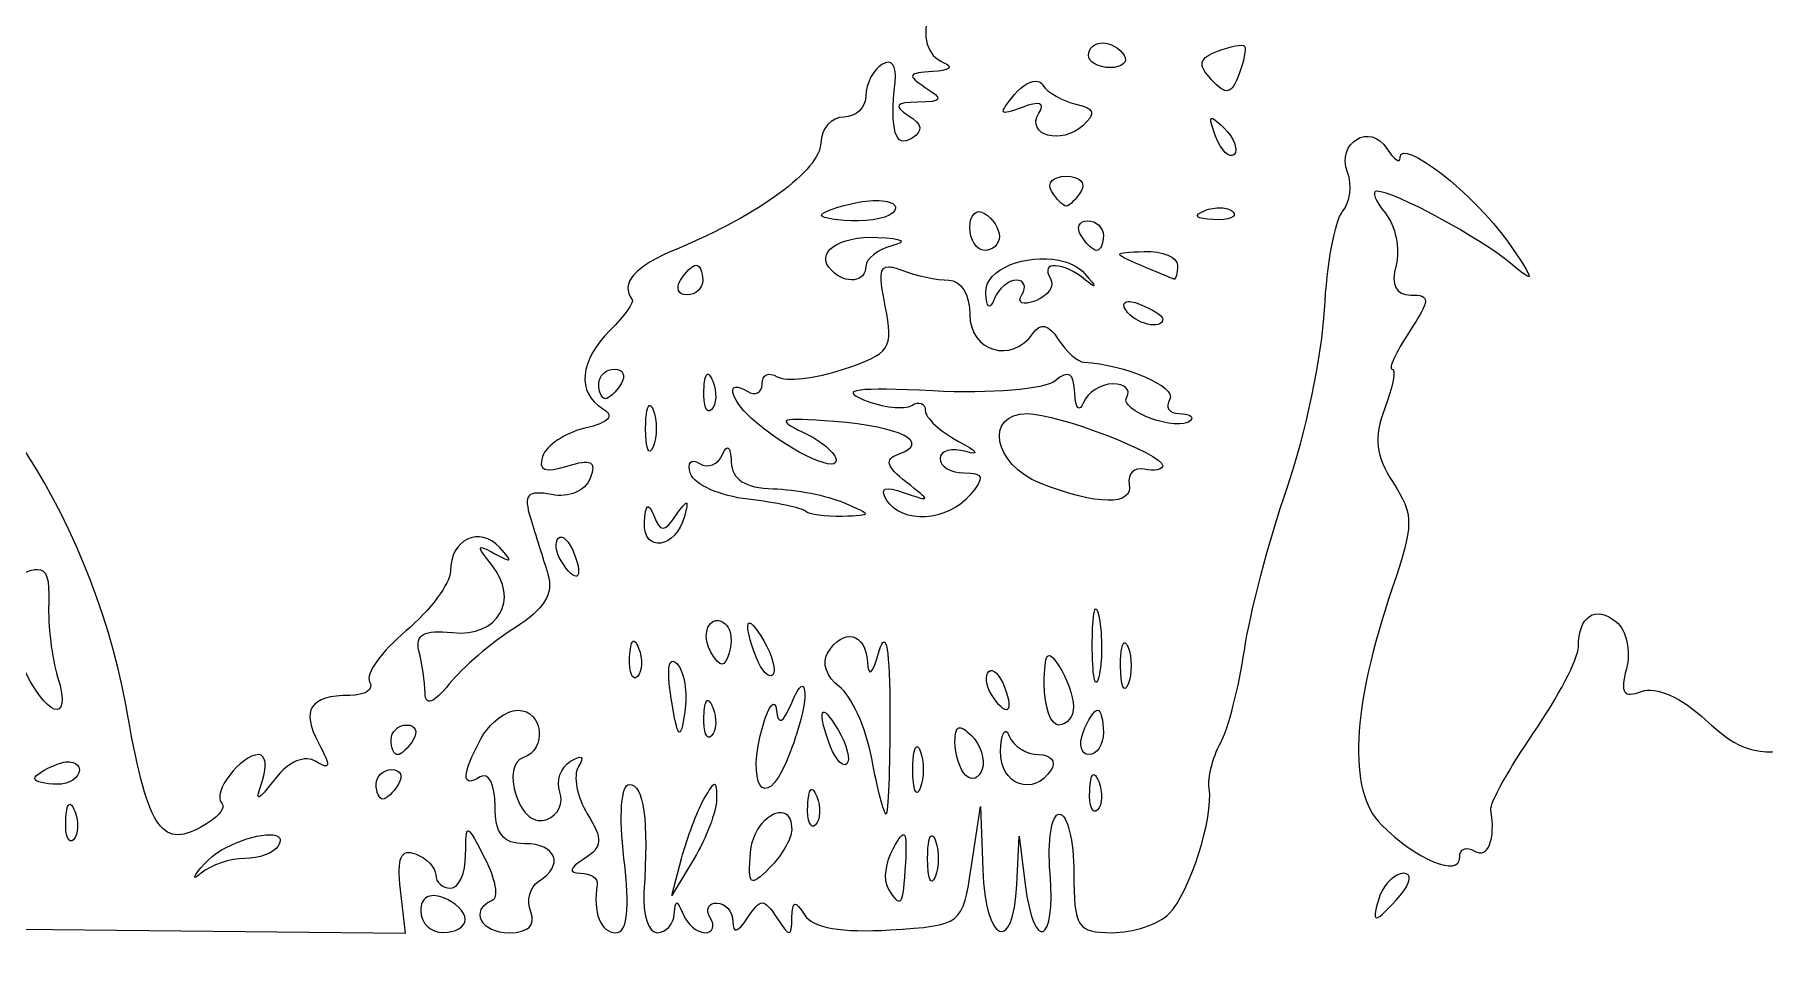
# Model space of a CAD drawing. Header units: millimetres. Extents: x 3 to 110, y 3 to 41.
# Drawn here: x 85.44 to 97.29, y 2.87 to 9.18 of the extents above; entities that cross this region are included whole.
import ezdxf

# ---------------------------------------------------------------- set-up
doc = ezdxf.new("R2010")
doc.units = ezdxf.units.MM
doc.layers.add('1', color=7, linetype='CONTINUOUS')

msp = doc.modelspace()

# ---------------------------------------------------------------- linework, layer by layer
at = {"layer": '1', "color": 7}
for points in [[(92.755596, 9.126449)], [(93.728124, 9.103714)], [(92.312208, 8.862385)], [(93.499736, 8.607102)], [(92.50755, 8.212297)], [(91.264195, 8.042281)], [(91.948406, 7.958048)], [(93.565882, 7.996288)], [(92.653785, 7.907404)], [(91.217707, 7.793718)], [(89.973321, 7.602515)], [(91.292637, 7.592696)], [(92.455347, 7.637654)], [(93.040843, 7.697082)], [(92.914743, 7.350851)], [(89.414707, 6.891448)], [(90.046716, 6.852689)], [(89.659128, 6.641335)], [(92.240876, 6.586558)], [(90.19348, 6.350397)], [(89.906143, 5.973676)], [(89.030241, 5.733897)], [(85.461995, 5.51944)], [(92.714242, 5.245557)], [(90.109237, 5.169592)], [(90.329899, 5.144787)], [(89.538743, 5.023865)], [(91.045623, 5.056419)], [(92.910086, 5.015597)], [(89.806422, 4.888989)], [(92.378354, 4.922061)], [(91.976822, 4.819742)], [(90.692669, 4.716391)], [(90.046716, 4.617688)], [(90.837872, 4.535006)], [(92.721491, 4.554643)], [(87.99207, 4.452839)], [(91.770633, 4.433202)], [(92.096705, 4.407881)], [(91.487952, 4.30453)], [(85.705888, 4.197043)], [(87.890761, 4.14795)], [(90.098892, 4.046665)], [(92.687889, 4.10971)], [(90.757783, 4.007906)], [(85.677472, 3.906621)], [(90.58673, 3.844092)], [(87.095981, 3.69578)], [(91.399608, 3.697849)], [(91.589261, 3.694748)], [(94.816433, 3.436883)], [(88.128992, 3.27255)]]:
    msp.add_lwpolyline(points, close=True, dxfattribs=at)
for points in [[(92.166476, 7.500711), (92.165946, 7.500711)], [(91.847124, 6.027418), (91.846595, 6.027418)], [(92.73181, 5.188195), (92.732339, 5.188195)], [(84.474439, 4.002223), (84.467216, 3.063263), (86.225767, 3.04466), (87.983789, 3.026054), (87.949155, 3.324229)], [(91.859004, 3.487524), (91.921022, 3.893701), (91.935495, 3.462204)], [(92.169069, 3.360403), (92.185605, 3.690613), (92.22643, 3.360403)], [(89.959377, 3.538684), (89.806422, 3.284438), (89.873599, 3.538684)]]:
    msp.add_lwpolyline(points, dxfattribs=at)
for points in [[(85.721922, 9.335224), (87.001471, 9.092562), (88.051152, 9.493767), (89.113426, 10.631265)], [(91.923086, 10.002365), (91.539229, 9.50275), (91.434692, 9.085227), (91.669351, 8.990541)], [(92.659473, 9.041701), (92.659473, 9.088267), (92.702997, 9.126449), (92.755596, 9.126449)], [(92.755596, 9.126449), (92.808169, 9.126449), (92.874606, 9.088267), (92.903392, 9.041701)], [(91.335526, 8.85825), (91.347432, 8.971023), (91.311158, 9.019706), (91.245594, 8.979172)], [(92.807772, 8.956952), (92.726413, 8.956952), (92.659473, 8.995134), (92.659473, 9.041701)], [(92.903392, 9.041701), (92.932152, 8.995134), (92.889131, 8.956952), (92.807772, 8.956952)], [(93.502302, 8.873754), (93.405809, 8.978328), (93.414646, 9.019976), (93.542625, 9.06909)], [(93.542625, 9.06909), (93.631948, 9.10337), (93.715159, 9.119007), (93.728124, 9.103714)], [(93.728124, 9.103714), (93.741035, 9.088429), (93.723256, 9.000357), (93.688357, 8.908377)], [(91.245594, 8.979172), (91.185164, 8.941826), (91.136057, 8.845237), (91.136057, 8.764717)], [(91.59286, 8.929563), (91.423765, 8.921591), (91.415404, 8.903522), (91.542218, 8.82156)], [(91.669351, 8.990541), (91.739201, 8.962355), (91.70462, 8.934828), (91.59286, 8.929563)], [(93.688357, 8.908377), (93.636552, 8.7718), (93.602341, 8.765381), (93.502302, 8.873754)], [(91.136057, 8.764717), (91.136057, 8.684194), (91.067424, 8.618471), (90.983604, 8.618471)], [(91.451281, 8.472744), (91.33542, 8.401693), (91.300046, 8.522779), (91.335526, 8.85825)], [(91.542218, 8.82156), (91.668636, 8.739857), (91.660143, 8.722921), (91.491577, 8.720275)], [(92.204708, 8.684101), (92.04744, 8.623755), (92.040058, 8.636735), (92.153564, 8.773501)], [(92.153564, 8.773501), (92.208174, 8.839305), (92.270589, 8.872021), (92.312208, 8.862385)], [(92.312208, 8.862385), (92.326072, 8.859173), (92.337581, 8.851111), (92.345783, 8.838096)], [(92.345783, 8.838096), (92.378671, 8.786034), (92.481409, 8.726746), (92.573695, 8.706321)], [(91.491577, 8.720275), (91.338622, 8.717933), (91.322191, 8.695589), (91.425961, 8.62984)], [(92.31996, 8.64431), (92.364357, 8.716137), (92.324273, 8.729985), (92.204708, 8.684101)], [(92.573695, 8.706321), (92.700087, 8.678338), (92.712046, 8.642424), (92.622273, 8.560078)], [(90.983604, 8.618471), (90.899784, 8.618471), (90.829141, 8.538496), (90.826495, 8.440706)], [(91.425961, 8.62984), (91.522057, 8.568952), (91.529677, 8.521189), (91.451281, 8.472744)], [(92.622273, 8.560078), (92.47453, 8.424564), (92.226774, 8.493532), (92.31996, 8.64431)], [(93.529687, 8.487214), (93.502117, 8.559615), (93.491163, 8.598535), (93.499736, 8.607102)], [(93.499736, 8.607102), (93.508282, 8.615672), (93.536354, 8.593854), (93.586545, 8.544057)], [(93.586545, 8.544057), (93.655972, 8.475139), (93.68759, 8.392922), (93.656316, 8.36164)], [(94.433529, 8.239684), (94.355503, 8.443008), (94.588045, 8.583544), (94.702742, 8.402466)], [(90.826495, 8.440706), (90.821997, 8.254913), (90.403189, 7.946203), (89.840526, 7.714134)], [(93.656316, 8.36164), (93.625016, 8.330359), (93.567839, 8.387014), (93.529687, 8.487214)], [(94.792674, 8.340969), (94.795557, 8.485404), (95.305012, 8.087525), (95.5275, 7.766845)], [(94.702742, 8.402466), (94.751504, 8.325459), (94.792674, 8.29777), (94.792674, 8.340969)], [(92.405738, 8.110493), (92.37121, 8.166373), (92.417142, 8.212297), (92.50755, 8.212297)], [(92.50755, 8.212297), (92.598037, 8.212297), (92.643386, 8.166373), (92.608832, 8.110493)], [(94.398365, 7.970449), (94.450383, 8.033216), (94.466231, 8.154432), (94.433529, 8.239684)], [(92.50755, 8.008692), (92.486224, 8.008692), (92.440293, 8.054613), (92.405738, 8.110493)], [(92.608832, 8.110493), (92.574304, 8.054613), (92.528981, 8.008692), (92.50755, 8.008692)], [(94.634532, 8.110493), (94.596961, 8.110493), (94.623102, 8.042085), (94.692423, 7.958564)], [(95.550254, 7.615434), (95.342107, 7.79035), (94.749996, 8.110493), (94.634532, 8.110493)], [(90.831152, 7.946163), (90.831152, 7.967586), (90.945187, 8.007306), (91.084887, 8.034013)], [(91.084887, 7.907404), (90.945187, 7.907404), (90.831152, 7.924732), (90.831152, 7.946163)], [(91.084887, 8.034013), (91.154737, 8.047363), (91.218157, 8.049343), (91.264195, 8.042281)], [(91.339125, 7.994738), (91.339125, 7.946608), (91.224587, 7.907404), (91.084887, 7.907404)], [(91.264195, 8.042281), (91.310232, 8.035219), (91.339125, 8.018804), (91.339125, 7.994738)], [(91.847124, 7.862446), (91.847124, 7.949558), (91.892526, 7.992584), (91.948406, 7.958048)], [(91.948406, 7.958048), (92.004286, 7.923512), (92.050191, 7.852498), (92.050191, 7.799918)], [(93.514711, 7.915157), (93.396363, 7.92003), (93.37218, 7.944216), (93.453222, 7.976651)], [(93.453222, 7.976651), (93.489893, 7.991327), (93.530586, 7.997741), (93.565882, 7.996288)], [(93.648035, 7.968899), (93.681795, 7.935143), (93.621814, 7.910738), (93.514711, 7.915157)], [(93.565882, 7.996288), (93.601177, 7.994836), (93.631154, 7.985779), (93.648035, 7.968899)], [(94.275387, 7.297625), (94.291183, 7.604962), (94.346348, 7.907682), (94.398365, 7.970449)], [(94.692423, 7.958564), (94.761744, 7.875041), (94.794579, 7.715087), (94.765289, 7.603031)], [(91.948406, 7.704316), (91.892526, 7.704316), (91.847124, 7.77533), (91.847124, 7.862446)], [(92.608832, 7.805603), (92.574304, 7.861483), (92.594597, 7.907404), (92.653785, 7.907404)], [(92.653785, 7.907404), (92.712945, 7.907404), (92.761258, 7.861483), (92.761258, 7.805603)], [(89.840526, 7.714134), (89.551866, 7.59508), (89.449076, 7.478158), (89.535621, 7.366869)], [(90.901425, 7.565825), (90.779743, 7.687494), (90.943573, 7.805545), (91.217707, 7.793718)], [(91.313301, 7.735841), (91.215511, 7.710285), (91.135528, 7.646547), (91.135528, 7.594763)], [(91.217707, 7.793718), (91.389713, 7.786302), (91.425167, 7.765075), (91.313301, 7.735841)], [(92.050191, 7.799918), (92.050191, 7.747334), (92.004286, 7.704316), (91.948406, 7.704316)], [(92.716306, 7.704316), (92.691673, 7.704316), (92.643386, 7.749723), (92.608832, 7.805603)], [(92.761258, 7.805603), (92.761258, 7.749723), (92.740912, 7.704316), (92.716306, 7.704316)], [(93.040843, 7.697082), (93.166573, 7.701011), (93.269258, 7.658395), (93.269258, 7.602515)], [(95.5275, 7.766845), (95.720989, 7.487919), (95.723715, 7.469676), (95.550254, 7.615434)], [(89.865847, 7.500711), (89.900402, 7.556591), (89.948714, 7.602515), (89.973321, 7.602515)], [(89.973321, 7.602515), (89.998006, 7.602515), (90.0183, 7.556591), (90.0183, 7.500711)], [(91.135528, 7.594763), (91.135528, 7.486744), (90.997469, 7.469768), (90.901425, 7.565825)], [(91.268349, 7.321395), (91.227788, 7.524246), (91.226624, 7.594694), (91.292637, 7.592696)], [(91.292637, 7.592696), (91.314624, 7.592029), (91.344099, 7.583478), (91.38204, 7.568926)], [(91.956661, 7.412862), (91.948539, 7.581457), (92.238098, 7.680493), (92.455347, 7.637654)], [(92.639841, 7.50123), (92.487732, 7.627177), (92.323188, 7.634241), (92.399018, 7.511564)], [(92.455347, 7.637654), (92.527764, 7.623375), (92.592031, 7.593072), (92.634655, 7.544637)], [(93.015522, 7.602515), (92.821636, 7.685835), (92.822721, 7.690282), (93.040843, 7.697082)], [(93.243937, 7.507948), (93.229967, 7.511874), (93.127282, 7.55449), (93.015522, 7.602515)], [(93.269258, 7.602515), (93.269258, 7.546635), (93.25796, 7.504032), (93.243937, 7.507948)], [(94.765289, 7.603031), (94.7292, 7.46504), (94.761903, 7.39891), (94.866572, 7.39891)], [(89.910297, 7.399426), (89.851189, 7.399426), (89.831319, 7.444831), (89.865847, 7.500711)], [(90.0183, 7.500711), (90.0183, 7.444831), (89.969458, 7.399426), (89.910297, 7.399426)], [(91.38204, 7.568926), (91.479301, 7.531607), (91.623684, 7.500711), (91.702926, 7.500711)], [(91.702926, 7.500711), (91.786164, 7.500711), (91.847124, 7.40095), (91.847124, 7.264034)], [(92.165946, 7.500711), (92.111495, 7.500423), (92.044238, 7.443778), (92.016087, 7.374106)], [(92.203173, 7.400461), (92.237199, 7.455491), (92.22053, 7.500375), (92.166476, 7.500711)], [(92.399018, 7.511564), (92.429921, 7.46154), (92.384624, 7.393306), (92.298238, 7.360151)], [(92.634655, 7.544637), (92.717179, 7.450792), (92.719137, 7.435581), (92.639841, 7.50123)], [(89.535621, 7.366869), (89.549591, 7.348909), (89.480985, 7.253821), (89.383195, 7.156031)], [(92.016087, 7.374106), (91.983569, 7.293495), (91.961688, 7.307523), (91.956661, 7.412862)], [(92.298238, 7.360151), (92.208227, 7.325631), (92.16764, 7.342948), (92.203173, 7.400461)], [(92.91424, 7.296591), (92.896434, 7.325393), (92.897704, 7.343731), (92.914743, 7.350851)], [(92.914743, 7.350851), (92.931808, 7.357969), (92.964617, 7.353727), (93.009834, 7.336381)], [(94.866572, 7.39891), (95.001721, 7.39891), (95.000265, 7.367348), (94.854692, 7.145178)], [(86.067626, 4.592883), (85.83601, 5.902484), (84.907456, 7.268839), (84.344741, 7.127609)], [(90.981541, 6.890413), (91.3033, 6.996599), (91.326372, 7.031394), (91.268349, 7.321395)], [(91.847124, 7.264034), (91.847124, 7.012505), (92.135916, 6.926317), (92.278606, 7.135359)], [(93.167975, 7.236128), (93.167975, 7.15384), (92.973904, 7.20005), (92.91424, 7.296591)], [(93.009834, 7.336381), (93.096538, 7.303102), (93.167975, 7.258089), (93.167975, 7.236128)], [(94.019588, 6.078062), (94.144419, 6.441281), (94.259512, 6.990286), (94.275387, 7.297625)], [(89.383195, 7.156031), (89.174889, 6.947727), (89.154066, 6.731881), (89.331522, 6.622214)], [(92.278606, 7.135359), (92.33102, 7.212131), (92.385444, 7.199343), (92.452754, 7.094537)], [(94.854692, 7.145178), (94.763252, 7.005478), (94.711076, 6.890932), (94.738937, 6.890932)], [(92.452754, 7.094537), (92.506597, 7.010717), (92.58658, 6.940073), (92.630528, 6.937956)], [(89.306704, 6.789644), (89.306704, 6.845524), (89.355519, 6.891448), (89.414707, 6.891448)], [(89.414707, 6.891448), (89.473788, 6.891448), (89.493711, 6.845524), (89.459157, 6.789644)], [(90.424461, 6.789644), (90.424461, 6.852128), (90.471372, 6.874464), (90.528336, 6.839254)], [(90.528336, 6.839254), (90.585328, 6.804043), (90.789189, 6.826929), (90.981541, 6.890413)], [(92.565943, 6.726084), (92.560043, 6.866418), (92.524747, 6.888548), (92.431059, 6.810832)], [(92.630528, 6.937956), (92.9049, 6.924624), (93.267802, 6.768261), (93.216526, 6.685258)], [(94.738937, 6.890932), (94.766771, 6.890932), (94.743752, 6.770491), (94.687766, 6.623248)], [(89.351656, 6.687843), (89.326944, 6.687843), (89.306704, 6.733764), (89.306704, 6.789644)], [(89.459157, 6.789644), (89.424628, 6.733764), (89.376263, 6.687843), (89.351656, 6.687843)], [(90.026052, 6.747271), (90.028486, 6.806451), (90.036027, 6.842008), (90.046716, 6.852689)], [(90.046716, 6.852689), (90.057405, 6.863373), (90.071322, 6.849289), (90.087541, 6.808766)], [(90.087541, 6.808766), (90.116989, 6.735423), (90.11302, 6.647706), (90.07926, 6.613945)], [(90.352124, 6.554001), (90.197661, 6.695268), (90.176229, 6.829491), (90.32265, 6.739003)], [(90.32265, 6.739003), (90.37853, 6.704467), (90.424461, 6.727168), (90.424461, 6.789644)], [(91.59286, 6.741586), (91.076552, 6.767639), (90.946748, 6.751023), (91.119521, 6.681642)], [(92.431059, 6.810832), (92.359965, 6.751843), (91.991057, 6.721504), (91.59286, 6.741586)], [(92.826372, 6.789644), (92.743902, 6.789644), (92.653573, 6.73237), (92.625368, 6.66252)], [(92.92096, 6.699728), (92.951573, 6.749256), (92.908843, 6.789644), (92.826372, 6.789644)], [(89.627616, 6.484755), (89.627616, 6.58953), (89.640766, 6.64818), (89.659128, 6.641335)], [(89.659128, 6.641335), (89.665267, 6.639052), (89.671722, 6.629341), (89.678787, 6.611879)], [(90.07926, 6.613945), (90.045472, 6.580185), (90.021554, 6.640168), (90.026052, 6.747271)], [(91.119521, 6.681642), (91.25041, 6.629066), (91.399, 6.611538), (91.44972, 6.642885)], [(91.44972, 6.642885), (91.500441, 6.674231), (91.542218, 6.658382), (91.542218, 6.607744)], [(92.625368, 6.66252), (92.596555, 6.591059), (92.570441, 6.619033), (92.565943, 6.726084)], [(93.358131, 6.539531), (93.274734, 6.456135), (92.863546, 6.606825), (92.92096, 6.699728)], [(93.216526, 6.685258), (93.183003, 6.631016), (93.211605, 6.586558), (93.280105, 6.586558)], [(89.331522, 6.622214), (89.417008, 6.569379), (89.378723, 6.525625), (89.212142, 6.486305)], [(89.678787, 6.611879), (89.706991, 6.542029), (89.706991, 6.427481), (89.678787, 6.357631)], [(90.932434, 6.26513), (90.932434, 6.173126), (90.572575, 6.352381), (90.352124, 6.554001)], [(90.91849, 6.532298), (90.544979, 6.562386), (90.511297, 6.55084), (90.704046, 6.45995)], [(91.358783, 6.308537), (91.586827, 6.389762), (91.379579, 6.495153), (90.91849, 6.532298)], [(91.542218, 6.607744), (91.542218, 6.557105), (91.644903, 6.462019), (91.770633, 6.395871)], [(92.329247, 6.109068), (92.00762, 6.236166), (91.942824, 6.586558), (92.240876, 6.586558)], [(92.240876, 6.586558), (92.44868, 6.586558), (93.167975, 6.309503), (93.167975, 6.229475)], [(93.280105, 6.586558), (93.348606, 6.586558), (93.383796, 6.565249), (93.358131, 6.539531)], [(94.687766, 6.623248), (94.61027, 6.419432), (94.62387, 6.297946), (94.744599, 6.113719)], [(89.212142, 6.486305), (89.077152, 6.454436), (88.946315, 6.367724), (88.921709, 6.293551)], [(89.678787, 6.357631), (89.650582, 6.287781), (89.627616, 6.345055), (89.627616, 6.484755)], [(90.704046, 6.45995), (90.829776, 6.400668), (90.932434, 6.312943), (90.932434, 6.26513)], [(91.770633, 6.395871), (91.896363, 6.329717), (91.919064, 6.298195), (91.821274, 6.326108)], [(88.921709, 6.293551), (88.889562, 6.197182), (88.937875, 6.178222), (89.091227, 6.22689)], [(89.091227, 6.22689), (89.255269, 6.27897), (89.292284, 6.259148), (89.247781, 6.143173)], [(89.935088, 6.174695), (89.910032, 6.249924), (89.937046, 6.280944), (89.996075, 6.244461)], [(89.996075, 6.244461), (90.054442, 6.208395), (90.125376, 6.236272), (90.153687, 6.306471)], [(90.153687, 6.306471), (90.169191, 6.34497), (90.183082, 6.359155), (90.19348, 6.350397)], [(90.19348, 6.350397), (90.203878, 6.341637), (90.210731, 6.309977), (90.213112, 6.256346)], [(91.409927, 6.118887), (91.274169, 6.22441), (91.260676, 6.273591), (91.358783, 6.308537)], [(91.821274, 6.326108), (91.723484, 6.354024), (91.643501, 6.332691), (91.643501, 6.278565)], [(91.643501, 6.278565), (91.643501, 6.22444), (91.717716, 6.179865), (91.808362, 6.179865)], [(90.32937, 5.999515), (90.137362, 6.021425), (89.959959, 6.100324), (89.935088, 6.174695)], [(90.213112, 6.256346), (90.218642, 6.133923), (90.308574, 6.076265), (90.500952, 6.071344)], [(91.808362, 6.179865), (91.943379, 6.179865), (91.950708, 6.152235), (91.847124, 6.027418)], [(93.040843, 6.205702), (92.970993, 6.219672), (92.925009, 6.173751), (92.939031, 6.103901)], [(93.167975, 6.229475), (93.167975, 6.202275), (93.110693, 6.191732), (93.040843, 6.205702)], [(88.983198, 6.031553), (88.818178, 6.063308), (88.789682, 6.030984), (88.839027, 5.871356)], [(89.247781, 6.143173), (89.214391, 6.056138), (89.10144, 6.008773), (88.983198, 6.031553)], [(90.500952, 6.071344), (90.654622, 6.067417), (90.871315, 6.024801), (90.983075, 5.976777)], [(91.277133, 5.994345), (91.226359, 6.076509), (91.264168, 6.091693), (91.398576, 6.044473)], [(91.398576, 6.044473), (91.583864, 5.979412), (91.584367, 5.983283), (91.409927, 6.118887)], [(92.939031, 6.103901), (92.969141, 5.953438), (92.717496, 5.95565), (92.329247, 6.109068)], [(93.726589, 4.963918), (93.762916, 5.213492), (93.894758, 5.714842), (94.019588, 6.078062)], [(94.744599, 6.113719), (94.8884, 5.894086), (94.887818, 5.827258), (94.739439, 5.390765)], [(89.619864, 5.841384), (89.625262, 5.966717), (89.645873, 5.982116), (89.682914, 5.888927)], [(89.834838, 5.888927), (89.875002, 5.946178), (89.897729, 5.974782), (89.906143, 5.973676)], [(89.906143, 5.973676), (89.914583, 5.97257), (89.909027, 5.942058), (89.892702, 5.881691)], [(90.721085, 5.917349), (90.697802, 5.940603), (90.521378, 5.977607), (90.32937, 5.999515)], [(90.983075, 5.976777), (91.182941, 5.89089), (91.183021, 5.889221), (90.97482, 5.882209)], [(91.846595, 6.027418), (91.695888, 5.845832), (91.380135, 5.827697), (91.277133, 5.994345)], [(88.629742, 5.668786), (88.490227, 5.819908), (88.290758, 5.724629), (88.290758, 5.507039)], [(88.839027, 5.871356), (88.872946, 5.761652), (88.926868, 5.587961), (88.958936, 5.485335)], [(89.892702, 5.881691), (89.833065, 5.661158), (89.610604, 5.628289), (89.619864, 5.841384)], [(89.682914, 5.888927), (89.729428, 5.772), (89.752923, 5.772), (89.834838, 5.888927)], [(90.97482, 5.882209), (90.858404, 5.878283), (90.744368, 5.894092), (90.721085, 5.917349)], [(88.57238, 5.551997), (88.464695, 5.684886), (88.468293, 5.697099), (88.595637, 5.625895)], [(89.048841, 5.577317), (89.012064, 5.636914), (89.003624, 5.707264), (89.030241, 5.733897)], [(89.030241, 5.733897), (89.056885, 5.76053), (89.105674, 5.712125), (89.138746, 5.625895)], [(88.595637, 5.625895), (88.714593, 5.559392), (88.721949, 5.568906), (88.629742, 5.668786)], [(89.138746, 5.625895), (89.207459, 5.446864), (89.149039, 5.415218), (89.048841, 5.577317)], [(85.37672, 5.498252), (85.411539, 5.511616), (85.439453, 5.519318), (85.461995, 5.51944)], [(85.461995, 5.51944), (85.529596, 5.51981), (85.546688, 5.454535), (85.540524, 5.288448)], [(88.290758, 5.507039), (88.290758, 5.422909), (88.153651, 5.238429), (87.985853, 5.097245)], [(88.304701, 5.085875), (88.619793, 5.053607), (88.767669, 5.310821), (88.57238, 5.551997)], [(88.958936, 5.485335), (88.99992, 5.354176), (88.932187, 5.24512), (88.730521, 5.117398)], [(94.739439, 5.390765), (94.460251, 4.569454), (94.433185, 4.001006), (94.662446, 3.771745)], [(85.540524, 5.288448), (85.534941, 5.136233), (85.562246, 4.908782), (85.60151, 4.783052)], [(92.685296, 5.011461), (92.686143, 5.179101), (92.698076, 5.266043), (92.714242, 5.245557)], [(92.714242, 5.245557), (92.719639, 5.238728), (92.725725, 5.219791), (92.73181, 5.188195)], [(96.013274, 4.987691), (96.013274, 5.199977), (96.130908, 5.277351), (96.273201, 5.159255)], [(87.985853, 5.097245), (87.818054, 4.956058), (87.7064, 4.799216), (87.737806, 4.748429)], [(88.075255, 4.960818), (88.047289, 5.071987), (88.109386, 5.105878), (88.304701, 5.085875)], [(88.730521, 5.117398), (88.572724, 5.01746), (88.370953, 4.845105), (88.282477, 4.734477)], [(90.077196, 4.947382), (90.013643, 5.050215), (90.045684, 5.163004), (90.109237, 5.169592)], [(90.109237, 5.169592), (90.13043, 5.171788), (90.155248, 5.162337), (90.181071, 5.136519)], [(90.181071, 5.136519), (90.214673, 5.102758), (90.223219, 5.017457), (90.199671, 4.946866)], [(90.386229, 4.913793), (90.337202, 5.041539), (90.319951, 5.122115), (90.329899, 5.144787)], [(90.329899, 5.144787), (90.339847, 5.16746), (90.376968, 5.132529), (90.43687, 5.029548)], [(91.227523, 4.960818), (91.273376, 5.12351), (91.29986, 4.968588), (91.29986, 4.52932)], [(92.732339, 5.188195), (92.756152, 5.061814), (92.755146, 4.879157), (92.729746, 4.782018)], [(96.273201, 5.159255), (96.342442, 5.101806), (96.373583, 4.957476), (96.342442, 4.838345)], [(89.518053, 4.918445), (89.520513, 4.977624), (89.528054, 5.013181), (89.538743, 5.023865)], [(89.538743, 5.023865), (89.549406, 5.034546), (89.563349, 5.020463), (89.579568, 4.979939)], [(89.579568, 4.979939), (89.609016, 4.906597), (89.605048, 4.818879), (89.571287, 4.785119)], [(90.43687, 5.029548), (90.497142, 4.927567), (90.523521, 4.822655), (90.497327, 4.796488)], [(90.871977, 4.945316), (90.926137, 5.032916), (90.99215, 5.068291), (91.045623, 5.056419)], [(91.045623, 5.056419), (91.099068, 5.044548), (91.140185, 4.98576), (91.145873, 4.884853)], [(92.729746, 4.782018), (92.704346, 4.684881), (92.685296, 4.787942), (92.685296, 5.011461)], [(92.879103, 4.859017), (92.879103, 4.963791), (92.891724, 5.022442), (92.910086, 5.015597)], [(92.910086, 5.015597), (92.916224, 5.013313), (92.923209, 5.003603), (92.930247, 4.986141)], [(92.930247, 4.986141), (92.958452, 4.916291), (92.958452, 4.802258), (92.930247, 4.732408)], [(95.707337, 4.399613), (95.87585, 4.644543), (96.013274, 4.909282), (96.013274, 4.987691)], [(85.60151, 4.783052), (85.708745, 4.439671), (85.516394, 4.508135), (85.356056, 4.870386)], [(88.117641, 4.670914), (88.115419, 4.746619), (88.096422, 4.876998), (88.075255, 4.960818)], [(89.571287, 4.785119), (89.5375, 4.751358), (89.513555, 4.811341), (89.518053, 4.918445)], [(89.802797, 4.633708), (89.777688, 4.785132), (89.780016, 4.876646), (89.806422, 4.888989)], [(89.806422, 4.888989), (89.815206, 4.893103), (89.826424, 4.888094), (89.840526, 4.874003)], [(89.840526, 4.874003), (89.891829, 4.822814), (89.916726, 4.672864), (89.895824, 4.540689)], [(90.199671, 4.946866), (90.165276, 4.843742), (90.141199, 4.843811), (90.077196, 4.947382)], [(90.497327, 4.796488), (90.47116, 4.770328), (90.421074, 4.822991), (90.386229, 4.913793)], [(90.952093, 4.716906), (90.868378, 4.778279), (90.83221, 4.880958), (90.871977, 4.945316)], [(91.145873, 4.884853), (91.152302, 4.772098), (91.182147, 4.799737), (91.227523, 4.960818)], [(92.356631, 4.732408), (92.35724, 4.841271), (92.363087, 4.902681), (92.378354, 4.922061)], [(92.378354, 4.922061), (92.39362, 4.94144), (92.418015, 4.918394), (92.456379, 4.859017)], [(92.456379, 4.859017), (92.510566, 4.775197), (92.55663, 4.649813), (92.55663, 4.579964)], [(92.930247, 4.732408), (92.902043, 4.662558), (92.879103, 4.719317), (92.879103, 4.859017)], [(93.562759, 4.327784), (93.616443, 4.428093), (93.690236, 4.714345), (93.726589, 4.963918)], [(87.737806, 4.748429), (87.769186, 4.697642), (87.708146, 4.655928), (87.602419, 4.655928)], [(91.99492, 4.662646), (91.958143, 4.722243), (91.950205, 4.793109), (91.976822, 4.819742)], [(91.976822, 4.819742), (92.003466, 4.846375), (92.052282, 4.797451), (92.085354, 4.711221)], [(96.342442, 4.838345), (96.298654, 4.670885), (96.322122, 4.635653), (96.446317, 4.683318)], [(87.602419, 4.655928), (87.328681, 4.655928), (87.265711, 4.558064), (87.390038, 4.325715)], [(88.282477, 4.734477), (88.176432, 4.601866), (88.120287, 4.580165), (88.117641, 4.670914)], [(89.895824, 4.540689), (89.863836, 4.337317), (89.849575, 4.351573), (89.802797, 4.633708)], [(90.046716, 4.617688), (90.057405, 4.628369), (90.071322, 4.614288), (90.087541, 4.573762)], [(90.431711, 4.452839), (90.472642, 4.592539), (90.513652, 4.638463), (90.523177, 4.554643)], [(90.71746, 4.655928), (90.718863, 4.572108), (90.662083, 4.367953), (90.591387, 4.20221)], [(90.627555, 4.605284), (90.65568, 4.670737), (90.677561, 4.707781), (90.692669, 4.716391)], [(90.692669, 4.716391), (90.707777, 4.724997), (90.716137, 4.705019), (90.71746, 4.655928)], [(91.175321, 4.22443), (91.136136, 4.43398), (91.035701, 4.655534), (90.952093, 4.716906)], [(92.085354, 4.711221), (92.154067, 4.532193), (92.095118, 4.500546), (91.99492, 4.662646)], [(92.456379, 4.452839), (92.400499, 4.452839), (92.356631, 4.578739), (92.356631, 4.732408)], [(96.446317, 4.683318), (96.542599, 4.720259), (96.718705, 4.641577), (96.885552, 4.486947)], [(86.582848, 3.752107), (86.305195, 3.603509), (86.217247, 3.746845), (86.067626, 4.592883)], [(88.499011, 4.357756), (88.556876, 4.465841), (88.670911, 4.554124), (88.752746, 4.554124)], [(88.752746, 4.554124), (88.927107, 4.554124), (88.95539, 4.284229), (88.786851, 4.228047)], [(90.07926, 4.378944), (90.045472, 4.345183), (90.021554, 4.405164), (90.026052, 4.512267)], [(90.026052, 4.512267), (90.028486, 4.571447), (90.036027, 4.607007), (90.046716, 4.617688)], [(90.087541, 4.573762), (90.116989, 4.500419), (90.11302, 4.412705), (90.07926, 4.378944)], [(90.523177, 4.554643), (90.535401, 4.446825), (90.565775, 4.461528), (90.627555, 4.605284)], [(90.894202, 4.30453), (90.845175, 4.432273), (90.827924, 4.512334), (90.837872, 4.535006)], [(90.837872, 4.535006), (90.84782, 4.557678), (90.884968, 4.52275), (90.944843, 4.419767)], [(91.29986, 4.52932), (91.300443, 4.152133), (91.288325, 3.843058), (91.273508, 3.843058)], [(92.55663, 4.579964), (92.557503, 4.510114), (92.512259, 4.452839), (92.456379, 4.452839)], [(92.622775, 4.402198), (92.654922, 4.486018), (92.699531, 4.554643), (92.721491, 4.554643)], [(92.721491, 4.554643), (92.743425, 4.554643), (92.761258, 4.486018), (92.761258, 4.402198)], [(87.88457, 4.351038), (87.88457, 4.406918), (87.932883, 4.452839), (87.99207, 4.452839)], [(87.99207, 4.452839), (88.051152, 4.452839), (88.071577, 4.406918), (88.037023, 4.351038)], [(90.591387, 4.20221), (90.440204, 3.847397), (90.312834, 4.047242), (90.431711, 4.452839)], [(90.944843, 4.419767), (91.005115, 4.317786), (91.031494, 4.212873), (91.0053, 4.186706)], [(91.745312, 4.337603), (91.745312, 4.394782), (91.752747, 4.426437), (91.770633, 4.433202)], [(91.770633, 4.433202), (91.788519, 4.439967), (91.816988, 4.421978), (91.858475, 4.380492)], [(92.057944, 4.275074), (92.061277, 4.369371), (92.077126, 4.418597), (92.096705, 4.407881)], [(92.096705, 4.407881), (92.10324, 4.40431), (92.110331, 4.394337), (92.117395, 4.376875)], [(92.663098, 4.249751), (92.608885, 4.249751), (92.590602, 4.318378), (92.622775, 4.402198)], [(92.761258, 4.402198), (92.761258, 4.318378), (92.717205, 4.249751), (92.663098, 4.249751)], [(95.414338, 3.873032), (95.40685, 3.917572), (95.538824, 4.154683), (95.707337, 4.399613)], [(96.885552, 4.486947), (97.116903, 4.272529), (97.228689, 4.239321), (97.545977, 4.29006)], [(87.390038, 4.325715), (87.473488, 4.16968), (87.469598, 4.141539), (87.371438, 4.20221)], [(87.929523, 4.249751), (87.904811, 4.249751), (87.88457, 4.295158), (87.88457, 4.351038)], [(88.037023, 4.351038), (88.002495, 4.295158), (87.954129, 4.249751), (87.929523, 4.249751)], [(88.494857, 4.097306), (88.364577, 4.016701), (88.366296, 4.109768), (88.499011, 4.357756)], [(91.0053, 4.186706), (90.979133, 4.160547), (90.929047, 4.213728), (90.894202, 4.30453)], [(91.456441, 4.14795), (91.456441, 4.252725), (91.46959, 4.311375), (91.487952, 4.30453)], [(91.487952, 4.30453), (91.494091, 4.302247), (91.500547, 4.292536), (91.507611, 4.275074)], [(91.507611, 4.275074), (91.535816, 4.205224), (91.535816, 4.090676), (91.507611, 4.020826)], [(91.81921, 4.107641), (91.778465, 4.148386), (91.745312, 4.25192), (91.745312, 4.337603)], [(91.858475, 4.380492), (91.920652, 4.318325), (91.953804, 4.214794), (91.932373, 4.150532)], [(92.405738, 4.14795), (92.286781, 3.955476), (92.049742, 4.042122), (92.057944, 4.275074)], [(92.117395, 4.376875), (92.1456, 4.307025), (92.235929, 4.249751), (92.318399, 4.249751)], [(93.485766, 4.019791), (93.474362, 4.089009), (93.509076, 4.227478), (93.562759, 4.327784)], [(85.445962, 4.086455), (85.445962, 4.108416), (85.514594, 4.152474), (85.598414, 4.18464)], [(85.598414, 4.18464), (85.640324, 4.200721), (85.678265, 4.20428), (85.705888, 4.197043)], [(85.705888, 4.197043), (85.73351, 4.189804), (85.750867, 4.17191), (85.750867, 4.144849)], [(86.979194, 4.249751), (86.85603, 4.249751), (86.655714, 3.988255), (86.725458, 3.918506)], [(87.004011, 4.071985), (87.037799, 4.169775), (87.026475, 4.249751), (86.979194, 4.249751)], [(87.371438, 4.20221), (87.294735, 4.249616), (87.184298, 4.204113), (87.093414, 4.087487)], [(87.782759, 4.046665), (87.782759, 4.102545), (87.831574, 4.14795), (87.890761, 4.14795)], [(87.890761, 4.14795), (87.949843, 4.14795), (87.969766, 4.102545), (87.935211, 4.046665)], [(88.786851, 4.228047), (88.718218, 4.205147), (88.69938, 4.101386), (88.74084, 3.9707)], [(89.04056, 3.993436), (89.012329, 4.066979), (89.045084, 4.162052), (89.113426, 4.204277)], [(89.113426, 4.204277), (89.19124, 4.252373), (89.211507, 4.23848), (89.167692, 4.167587)], [(89.167692, 4.167587), (89.129248, 4.105347), (89.156421, 3.959831), (89.228149, 3.844092)], [(91.273508, 3.843058), (91.258585, 3.843058), (91.214532, 4.01488), (91.175321, 4.22443)], [(91.507611, 4.020826), (91.479406, 3.950976), (91.456441, 4.00825), (91.456441, 4.14795)], [(91.932373, 4.150532), (91.910968, 4.086265), (91.859956, 4.066895), (91.81921, 4.107641)], [(92.318399, 4.249751), (92.400764, 4.249751), (92.440293, 4.20383), (92.405738, 4.14795)], [(85.598414, 4.046665), (85.514594, 4.046665), (85.445962, 4.064495), (85.445962, 4.086455)], [(85.750867, 4.144849), (85.750867, 4.090723), (85.682234, 4.046665), (85.598414, 4.046665)], [(87.093414, 4.087487), (86.964192, 3.921657), (86.951439, 3.919477), (87.004011, 4.071985)], [(87.827738, 3.944861), (87.803026, 3.944861), (87.782759, 3.990785), (87.782759, 4.046665)], [(87.935211, 4.046665), (87.900683, 3.990785), (87.852344, 3.944861), (87.827738, 3.944861)], [(88.596669, 3.899903), (88.596669, 4.047363), (88.552483, 4.132919), (88.494857, 4.097306)], [(89.479291, 3.538168), (89.444208, 3.834448), (89.459527, 4.046146), (89.515989, 4.046146)], [(89.515989, 4.046146), (89.615922, 4.046146), (89.648228, 3.80242), (89.615737, 3.309759)], [(90.027084, 3.944861), (90.065422, 4.012594), (90.087065, 4.046665), (90.098892, 4.046665)], [(90.098892, 4.046665), (90.110745, 4.046665), (90.112862, 4.012594), (90.112862, 3.944861)], [(92.667728, 4.004289), (92.670189, 4.063468), (92.6772, 4.099026), (92.687889, 4.10971)], [(92.687889, 4.10971), (92.698578, 4.120391), (92.713025, 4.105791), (92.729244, 4.065268)], [(92.729244, 4.065268), (92.758692, 3.991925), (92.754723, 3.904724), (92.720962, 3.870963)], [(85.677472, 3.906621), (85.688161, 3.917302), (85.702607, 3.902705), (85.718826, 3.862179)], [(86.725458, 3.918506), (86.757711, 3.886264), (86.693523, 3.811342), (86.582848, 3.752107)], [(88.74084, 3.9707), (88.782433, 3.839705), (88.86694, 3.773525), (88.951184, 3.805852)], [(88.951184, 3.805852), (89.028759, 3.835565), (89.068791, 3.919892), (89.04056, 3.993436)], [(89.873599, 3.538684), (89.910614, 3.678384), (89.979671, 3.861041), (90.027084, 3.944861)], [(90.112862, 3.944861), (90.112597, 3.861041), (90.043541, 3.678384), (89.959377, 3.538684)], [(90.737119, 3.902486), (90.739553, 3.961665), (90.747094, 3.997225), (90.757783, 4.007906)], [(90.757783, 4.007906), (90.768472, 4.01859), (90.782389, 4.004506), (90.798608, 3.963983)], [(90.798608, 3.963983), (90.828056, 3.89064), (90.824616, 3.802923), (90.790856, 3.769162)], [(92.720962, 3.870963), (92.687175, 3.837202), (92.66323, 3.897186), (92.667728, 4.004289)], [(93.209832, 3.158346), (93.350987, 3.299514), (93.518336, 3.822251), (93.485766, 4.019791)], [(85.710545, 3.667359), (85.676757, 3.633598), (85.652813, 3.693581), (85.65731, 3.800685)], [(85.65731, 3.800685), (85.659771, 3.859864), (85.666783, 3.89594), (85.677472, 3.906621)], [(85.718826, 3.862179), (85.748274, 3.788837), (85.744305, 3.701119), (85.710545, 3.667359)], [(88.799763, 3.639972), (88.649506, 3.639972), (88.596669, 3.707641), (88.596669, 3.899903)], [(89.228149, 3.844092), (89.336999, 3.668494), (89.333638, 3.617516), (89.206453, 3.536618)], [(90.345906, 3.58261), (90.361146, 3.766519), (90.51217, 3.891815), (90.58673, 3.844092)], [(90.58673, 3.844092), (90.611574, 3.828185), (90.627555, 3.793112), (90.627555, 3.734539)], [(90.790856, 3.769162), (90.757068, 3.735401), (90.732621, 3.795382), (90.737119, 3.902486)], [(92.396425, 3.436883), (92.377481, 3.660403), (92.406214, 3.843058), (92.460507, 3.843058)], [(92.460507, 3.843058), (92.514826, 3.843058), (92.559223, 3.660403), (92.559223, 3.436883)], [(95.302207, 3.589328), (95.394679, 3.53218), (95.448734, 3.668594), (95.414338, 3.873032)], [(86.610762, 3.506646), (86.723077, 3.634751), (87.004038, 3.725501), (87.095981, 3.69578)], [(87.095981, 3.69578), (87.126646, 3.685874), (87.136541, 3.662631), (87.112014, 3.622917)], [(88.395136, 3.563489), (88.396591, 3.78767), (88.398972, 3.78726), (88.527427, 3.538168)], [(90.627555, 3.734539), (90.627555, 3.674669), (90.559637, 3.55707), (90.476134, 3.473573)], [(91.324149, 3.61), (91.363678, 3.681614), (91.387411, 3.712698), (91.399608, 3.697849)], [(91.399608, 3.697849), (91.411805, 3.682998), (91.412414, 3.622173), (91.405799, 3.509231)], [(91.558252, 3.538684), (91.558252, 3.643459), (91.570873, 3.701593), (91.589261, 3.694748)], [(91.589261, 3.694748), (91.595373, 3.692465), (91.602358, 3.682755), (91.609396, 3.665292)], [(94.662446, 3.771745), (94.905201, 3.528998), (95.200899, 3.405882), (95.200899, 3.547471)], [(87.112014, 3.622917), (87.08336, 3.576564), (86.980358, 3.538684), (86.883071, 3.538684)], [(87.949155, 3.324229), (87.923702, 3.542949), (87.951324, 3.608531), (88.052527, 3.56969)], [(88.052527, 3.56969), (88.128463, 3.540552), (88.190507, 3.47593), (88.190507, 3.42603)], [(88.29179, 3.335079), (88.34767, 3.335079), (88.395136, 3.437759), (88.395136, 3.563489)], [(88.894854, 3.381588), (89.072654, 3.491464), (89.017832, 3.639972), (88.799763, 3.639972)], [(90.476134, 3.473573), (90.341409, 3.338887), (90.326856, 3.351349), (90.345906, 3.58261)], [(91.288483, 3.334563), (91.25422, 3.390002), (91.270439, 3.514001), (91.324149, 3.61)], [(91.609396, 3.665292), (91.637601, 3.595442), (91.637601, 3.48141), (91.609396, 3.411562)], [(95.200899, 3.547471), (95.200899, 3.604906), (95.246328, 3.623864), (95.302207, 3.589328)], [(86.58388, 3.437399), (86.516623, 3.38172), (86.528476, 3.412785), (86.610762, 3.506646)], [(86.883071, 3.538684), (86.785783, 3.538684), (86.651111, 3.49308), (86.58388, 3.437399)], [(88.527427, 3.538168), (88.5995, 3.398468), (88.621963, 3.268957), (88.577037, 3.250331)], [(89.206453, 3.536618), (89.105171, 3.472192), (89.096731, 3.439492), (89.181133, 3.438433)], [(89.181133, 3.438433), (89.250983, 3.437579), (89.30247, 3.402313), (89.295856, 3.360403)], [(89.42402, 3.03019), (89.503157, 3.03019), (89.52046, 3.190622), (89.479291, 3.538168)], [(91.405799, 3.509231), (91.388072, 3.203648), (91.378256, 3.189315), (91.288483, 3.334563)], [(91.299358, 3.049309), (91.795636, 3.080791), (91.797462, 3.082667), (91.859004, 3.487524)], [(91.609396, 3.411562), (91.581192, 3.341712), (91.558252, 3.398984), (91.558252, 3.538684)], [(91.935495, 3.462204), (91.952322, 2.958403), (92.144991, 2.874308), (92.169069, 3.360403)], [(92.22643, 3.360403), (92.285485, 2.884547), (92.437461, 2.952945), (92.396425, 3.436883)], [(92.559223, 3.436883), (92.559223, 3.068112), (92.583644, 3.03019), (92.82071, 3.03019)], [(94.816433, 3.436883), (94.759706, 3.436883), (94.687343, 3.368258), (94.655196, 3.284438)], [(94.793176, 3.284438), (94.866069, 3.37228), (94.875911, 3.436883), (94.816433, 3.436883)], [(88.190507, 3.42603), (88.190507, 3.376127), (88.23591, 3.335079), (88.29179, 3.335079)], [(88.840588, 3.1723), (88.810584, 3.250468), (88.835164, 3.344697), (88.894854, 3.381588)], [(89.295856, 3.360403), (89.265244, 3.166453), (89.318345, 3.03019), (89.42402, 3.03019)], [(88.128992, 3.27255), (88.102507, 3.256779), (88.087664, 3.224978), (88.087664, 3.179534)], [(88.240117, 3.270484), (88.193709, 3.288296), (88.155503, 3.288325), (88.128992, 3.27255)], [(88.392543, 3.12114), (88.392543, 3.171041), (88.323937, 3.238319), (88.240117, 3.270484)], [(88.577037, 3.250331), (88.416461, 3.183764), (88.499038, 3.03019), (88.695385, 3.03019)], [(89.615737, 3.309759), (89.605603, 3.156089), (89.646587, 3.03019), (89.706674, 3.03019)], [(89.82399, 3.157314), (89.830419, 3.258914), (89.842431, 3.258914), (89.883415, 3.157314)], [(90.069973, 3.131991), (90.035445, 3.187871), (90.055738, 3.233278), (90.114925, 3.233278)], [(90.114925, 3.233278), (90.174086, 3.233278), (90.22396, 3.17652), (90.22396, 3.10667)], [(90.325772, 3.131991), (90.414698, 3.267457), (90.436817, 3.267457), (90.525743, 3.131991)], [(90.629116, 3.131991), (90.631577, 3.252252), (90.649754, 3.256212), (90.716428, 3.151112)], [(94.655196, 3.284438), (94.622917, 3.200618), (94.612651, 3.131991), (94.631966, 3.131991)], [(94.631966, 3.131991), (94.651307, 3.131991), (94.723617, 3.200618), (94.793176, 3.284438)], [(88.087664, 3.179534), (88.087664, 3.097468), (88.156297, 3.030706), (88.240117, 3.030706)], [(88.240117, 3.030706), (88.323937, 3.030706), (88.392543, 3.071237), (88.392543, 3.12114)], [(88.695385, 3.03019), (88.824978, 3.03019), (88.875936, 3.080196), (88.840588, 3.1723)], [(89.706674, 3.03019), (89.766761, 3.03019), (89.819492, 3.087464), (89.82399, 3.157314)], [(89.883415, 3.157314), (89.91162, 3.087464), (89.979274, 3.03019), (90.033804, 3.03019)], [(90.033804, 3.03019), (90.088388, 3.03019), (90.104527, 3.076111), (90.069973, 3.131991)], [(90.22396, 3.10667), (90.224992, 3.021744), (90.258885, 3.030081), (90.325772, 3.131991)], [(90.525743, 3.131991), (90.614617, 2.996527), (90.62647, 2.996527), (90.629116, 3.131991)], [(90.716428, 3.151112), (90.772335, 3.062953), (90.969608, 3.02838), (91.299358, 3.049309)], [(92.82071, 3.03019), (92.964379, 3.03019), (93.139427, 3.087943), (93.209832, 3.158346)]]:
    msp.add_open_spline(points, degree=3, dxfattribs=at)

doc.saveas('drawing.dxf')
